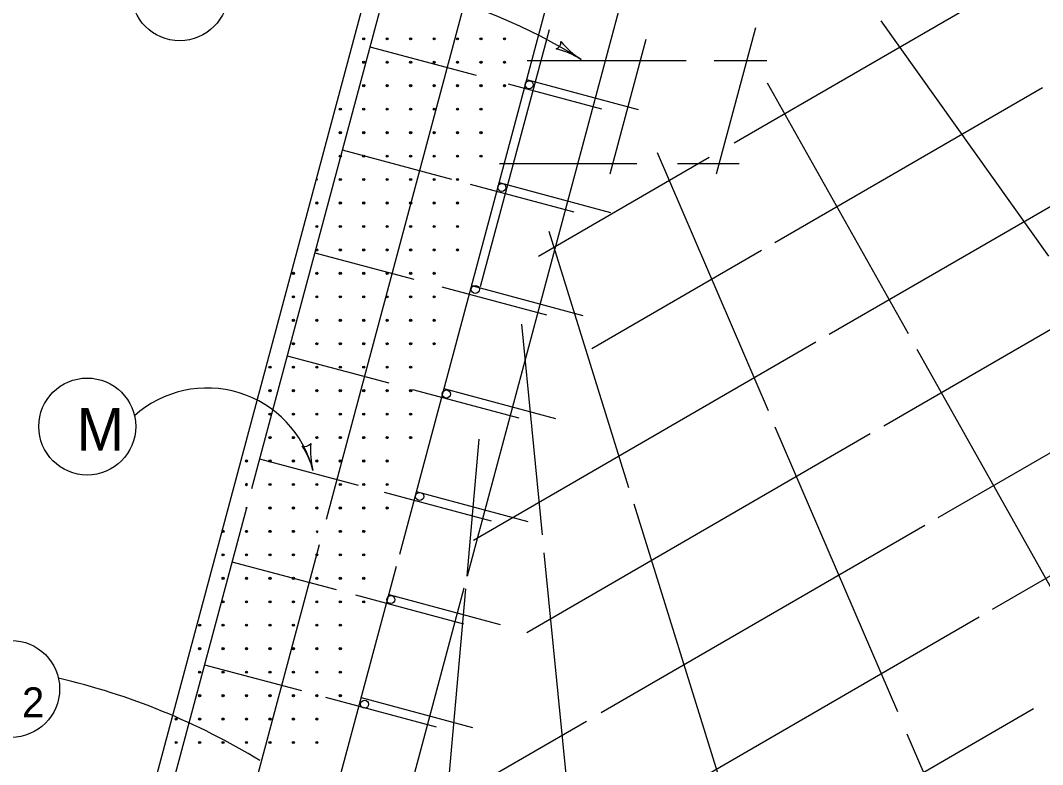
# Model space of a CAD drawing. Extents: x 1007 to 1035.5, y 1000.5 to 1021.5.
# Drawn here: x 1017.55 to 1022.346, y 1014.975 to 1018.465 of the extents above; entities that cross this region are included whole.
import ezdxf

# ---------------------------------------------------------------- set-up
doc = ezdxf.new("R2010")
doc.units = 0
doc.layers.add('Level 1', color=7, linetype='Continuous')

msp = doc.modelspace()

# ---------------------------------------------------------------- linework, layer by layer
at = {"layer": 'Level 1'}
for p, q in [((1019.571, 1020.0861), (1017.5996, 1012.7284)), ((1019.635, 1020.0028), (1018.6343, 1016.2678)), ((1019.9972, 1019.9057), (1018.9841, 1016.1246)), ((1020.3594, 1019.8086), (1019.3284, 1015.961)), ((1020.6813, 1019.7223), (1019.646, 1015.8583)), ((1020.8984, 1017.8905), (1022.0994, 1018.5853)), ((1022.375, 1017.3597), (1021.5881, 1018.4631)), ((1020.0308, 1018.4214), (1019.7076, 1017.2155)), ((1020.9991, 1018.4308), (1020.8151, 1017.7441)), ((1020.4843, 1018.3758), (1020.3151, 1017.7441)), ((1019.19, 1018.3413), (1019.6878, 1018.2079)), ((1019.9273, 1018.2767), (1020.6742, 1018.2767)), ((1020.8053, 1018.2767), (1021.0523, 1018.2767)), ((1019.839, 1018.1674), (1020.2765, 1018.0502)), ((1019.9253, 1018.1874), (1020.4484, 1018.0472)), ((1021.0531, 1018.1723), (1021.7148, 1016.9965)), ((1021.0899, 1017.4237), (1022.3453, 1018.1498)), ((1019.0606, 1017.8584), (1019.5734, 1017.721)), ((1019.9804, 1017.3595), (1020.7819, 1017.8232)), ((1020.5377, 1017.8448), (1021.0578, 1016.635)), ((1019.7978, 1017.7938), (1020.4422, 1017.7938)), ((1020.6338, 1017.7938), (1020.9228, 1017.7938)), ((1019.6607, 1017.6976), (1020.1471, 1017.5673)), ((1019.7958, 1017.7044), (1020.319, 1017.5643)), ((1021.3453, 1016.9937), (1022.5912, 1017.7144)), ((1020.0294, 1017.4762), (1020.4037, 1016.2752)), ((1018.9312, 1017.3754), (1019.3958, 1017.2509)), ((1020.2308, 1016.9268), (1021.0268, 1017.3872)), ((1021.6005, 1016.5638), (1022.837, 1017.279)), ((1019.5282, 1017.2154), (1020.0177, 1017.0843)), ((1019.6664, 1017.2215), (1020.1896, 1017.0813)), ((1019.9997, 1016.0529), (1019.902, 1017.0408)), ((1019.6759, 1016.0281), (1021.2821, 1016.9572)), ((1021.7564, 1016.9227), (1022.4509, 1015.6888)), ((1018.8018, 1016.8925), (1019.2789, 1016.7647)), ((1021.8558, 1016.1338), (1023.0828, 1016.8437)), ((1019.39, 1016.7348), (1019.8883, 1016.6013)), ((1019.5369, 1016.7385), (1020.0601, 1016.5983)), ((1021.0904, 1016.5593), (1021.6645, 1015.2239)), ((1019.6456, 1015.8581), (1019.7028, 1016.5018)), ((1019.9263, 1015.5953), (1021.5373, 1016.5273)), ((1018.6723, 1016.4095), (1019.1345, 1016.2857)), ((1022.1111, 1015.7038), (1023.3288, 1016.4082)), ((1019.2575, 1016.2527), (1019.7588, 1016.1183)), ((1019.4075, 1016.2556), (1019.9307, 1016.1153)), ((1020.4278, 1016.1978), (1020.8764, 1014.758)), ((1018.6088, 1016.1728), (1018.0967, 1014.2613)), ((1020.2747, 1015.2193), (1021.7927, 1016.0973)), ((1018.9521, 1016.0052), (1018.4614, 1014.1741)), ((1020.1691, 1014.3398), (1020.008, 1015.9687)), ((1018.5428, 1015.9266), (1019.0321, 1015.7955)), ((1019.3131, 1015.9036), (1018.8263, 1014.0868)), ((1019.1226, 1015.7713), (1019.6294, 1015.6354)), ((1019.6311, 1015.8027), (1019.1506, 1014.0093)), ((1019.2781, 1015.7726), (1019.8013, 1015.6324)), ((1019.474, 1013.9288), (1019.6403, 1015.7995)), ((1020.5224, 1014.7849), (1022.0479, 1015.6673)), ((1018.4134, 1015.4436), (1018.8683, 1015.3218)), ((1018.9818, 1015.2913), (1019.5001, 1015.1524)), ((1019.1487, 1015.2897), (1019.6718, 1015.1494)), ((1020.7702, 1014.3507), (1022.3032, 1015.2374)), ((1019.3352, 1014.6758), (1020.2056, 1015.1793)), ((1021.7093, 1015.1199), (1021.9859, 1014.4763))]:
    msp.add_line(p, q, dxfattribs=at)
for centre, radius in [((1018.2977, 1018.5972), 0.2274), ((1019.1611, 1018.3786), 0.005), ((1019.1611, 1018.3786), 0.0025), ((1019.2711, 1018.3786), 0.005), ((1019.2711, 1018.3786), 0.0025), ((1019.3811, 1018.3786), 0.005), ((1019.3811, 1018.3786), 0.0025), ((1019.4911, 1018.3786), 0.005), ((1019.4911, 1018.3786), 0.0025), ((1019.6011, 1018.3786), 0.005), ((1019.6011, 1018.3786), 0.0025), ((1019.7111, 1018.3786), 0.005), ((1019.7111, 1018.3786), 0.0025), ((1019.8211, 1018.3786), 0.005), ((1019.8211, 1018.3786), 0.0025), ((1019.1611, 1018.2686), 0.005), ((1019.1611, 1018.2686), 0.0025), ((1019.2711, 1018.2686), 0.005), ((1019.2711, 1018.2686), 0.0025), ((1019.3811, 1018.2686), 0.005), ((1019.3811, 1018.2686), 0.0025), ((1019.4911, 1018.2686), 0.005), ((1019.4911, 1018.2686), 0.0025), ((1019.6011, 1018.2686), 0.005), ((1019.6011, 1018.2686), 0.0025), ((1019.7111, 1018.2686), 0.005), ((1019.7111, 1018.2686), 0.0025), ((1019.8211, 1018.2686), 0.005), ((1019.8211, 1018.2686), 0.0025), ((1019.1611, 1018.1586), 0.005), ((1019.1611, 1018.1586), 0.0025), ((1019.2711, 1018.1586), 0.005), ((1019.2711, 1018.1586), 0.0025), ((1019.3811, 1018.1586), 0.005), ((1019.3811, 1018.1586), 0.0025), ((1019.4911, 1018.1586), 0.005), ((1019.4911, 1018.1586), 0.0025), ((1019.6011, 1018.1586), 0.005), ((1019.6011, 1018.1586), 0.0025), ((1019.7111, 1018.1586), 0.005), ((1019.7111, 1018.1586), 0.0025), ((1019.8211, 1018.1586), 0.005), ((1019.8211, 1018.1586), 0.0025), ((1019.9373, 1018.1633), 0.0189), ((1019.0511, 1018.0486), 0.005), ((1019.0511, 1018.0486), 0.0025), ((1019.1611, 1018.0486), 0.005), ((1019.1611, 1018.0486), 0.0025), ((1019.2711, 1018.0486), 0.005), ((1019.2711, 1018.0486), 0.0025), ((1019.3811, 1018.0486), 0.005), ((1019.3811, 1018.0486), 0.0025), ((1019.4911, 1018.0486), 0.005), ((1019.4911, 1018.0486), 0.0025), ((1019.6011, 1018.0486), 0.005), ((1019.6011, 1018.0486), 0.0025), ((1019.7111, 1018.0486), 0.005), ((1019.7111, 1018.0486), 0.0025), ((1019.0511, 1017.9386), 0.005), ((1019.0511, 1017.9386), 0.0025), ((1019.1611, 1017.9386), 0.005), ((1019.1611, 1017.9386), 0.0025), ((1019.2711, 1017.9386), 0.005), ((1019.2711, 1017.9386), 0.0025), ((1019.3811, 1017.9386), 0.005), ((1019.3811, 1017.9386), 0.0025), ((1019.4911, 1017.9386), 0.005), ((1019.4911, 1017.9386), 0.0025), ((1019.6011, 1017.9386), 0.005), ((1019.6011, 1017.9386), 0.0025), ((1019.7111, 1017.9386), 0.005), ((1019.7111, 1017.9386), 0.0025), ((1019.0511, 1017.8286), 0.005), ((1019.0511, 1017.8286), 0.0025), ((1019.1611, 1017.8286), 0.005), ((1019.1611, 1017.8286), 0.0025), ((1019.2711, 1017.8286), 0.005), ((1019.2711, 1017.8286), 0.0025), ((1019.3811, 1017.8286), 0.005), ((1019.3811, 1017.8286), 0.0025), ((1019.4911, 1017.8286), 0.005), ((1019.4911, 1017.8286), 0.0025), ((1019.6011, 1017.8286), 0.005), ((1019.6011, 1017.8286), 0.0025), ((1019.7111, 1017.8286), 0.005), ((1019.7111, 1017.8286), 0.0025), ((1018.9411, 1017.7186), 0.0025), ((1019.0511, 1017.7186), 0.005), ((1019.0511, 1017.7186), 0.0025), ((1019.1611, 1017.7186), 0.005), ((1019.1611, 1017.7186), 0.0025), ((1019.2711, 1017.7186), 0.005), ((1019.2711, 1017.7186), 0.0025), ((1019.3811, 1017.7186), 0.005), ((1019.3811, 1017.7186), 0.0025), ((1019.4911, 1017.7186), 0.005), ((1019.4911, 1017.7186), 0.0025), ((1019.6011, 1017.7186), 0.005), ((1019.6011, 1017.7186), 0.0025), ((1019.8091, 1017.6817), 0.0189), ((1018.9411, 1017.6086), 0.005), ((1018.9411, 1017.6086), 0.0025), ((1019.0511, 1017.6086), 0.005), ((1019.0511, 1017.6086), 0.0025), ((1019.1611, 1017.6086), 0.005), ((1019.1611, 1017.6086), 0.0025), ((1019.2711, 1017.6086), 0.005), ((1019.2711, 1017.6086), 0.0025), ((1019.3811, 1017.6086), 0.005), ((1019.3811, 1017.6086), 0.0025), ((1019.4911, 1017.6086), 0.005), ((1019.4911, 1017.6086), 0.0025), ((1019.6011, 1017.6086), 0.005), ((1019.6011, 1017.6086), 0.0025), ((1018.9411, 1017.4986), 0.005), ((1018.9411, 1017.4986), 0.0025), ((1019.0511, 1017.4986), 0.005), ((1019.0511, 1017.4986), 0.0025), ((1019.1611, 1017.4986), 0.005), ((1019.1611, 1017.4986), 0.0025), ((1019.2711, 1017.4986), 0.005), ((1019.2711, 1017.4986), 0.0025), ((1019.3811, 1017.4986), 0.005), ((1019.3811, 1017.4986), 0.0025), ((1019.4911, 1017.4986), 0.005), ((1019.4911, 1017.4986), 0.0025), ((1019.6011, 1017.4986), 0.005), ((1019.6011, 1017.4986), 0.0025), ((1018.9411, 1017.3886), 0.005), ((1018.9411, 1017.3886), 0.0025), ((1019.0511, 1017.3886), 0.005), ((1019.0511, 1017.3886), 0.0025), ((1019.1611, 1017.3886), 0.005), ((1019.1611, 1017.3886), 0.0025), ((1019.2711, 1017.3886), 0.005), ((1019.2711, 1017.3886), 0.0025), ((1019.3811, 1017.3886), 0.005), ((1019.3811, 1017.3886), 0.0025), ((1019.4911, 1017.3886), 0.005), ((1019.4911, 1017.3886), 0.0025), ((1019.6011, 1017.3886), 0.005), ((1019.6011, 1017.3886), 0.0025), ((1018.8311, 1017.2786), 0.005), ((1018.8311, 1017.2786), 0.0025), ((1018.9411, 1017.2786), 0.005), ((1018.9411, 1017.2786), 0.0025), ((1019.0511, 1017.2786), 0.005), ((1019.0511, 1017.2786), 0.0025), ((1019.1611, 1017.2786), 0.005), ((1019.1611, 1017.2786), 0.0025), ((1019.2711, 1017.2786), 0.005), ((1019.2711, 1017.2786), 0.0025), ((1019.3811, 1017.2786), 0.005), ((1019.3811, 1017.2786), 0.0025), ((1019.4911, 1017.2786), 0.005), ((1019.4911, 1017.2786), 0.0025), ((1019.6847, 1017.2034), 0.0189), ((1018.8311, 1017.1686), 0.005), ((1018.8311, 1017.1686), 0.0025), ((1018.9411, 1017.1686), 0.005), ((1018.9411, 1017.1686), 0.0025), ((1019.0511, 1017.1686), 0.005), ((1019.0511, 1017.1686), 0.0025), ((1019.1611, 1017.1686), 0.005), ((1019.1611, 1017.1686), 0.0025), ((1019.2711, 1017.1686), 0.005), ((1019.2711, 1017.1686), 0.0025), ((1019.3811, 1017.1686), 0.005), ((1019.3811, 1017.1686), 0.0025), ((1019.4911, 1017.1686), 0.005), ((1019.4911, 1017.1686), 0.0025), ((1018.8311, 1017.0586), 0.005), ((1018.8311, 1017.0586), 0.0025), ((1018.9411, 1017.0586), 0.005), ((1018.9411, 1017.0586), 0.0025), ((1019.0511, 1017.0586), 0.005), ((1019.0511, 1017.0586), 0.0025), ((1019.1611, 1017.0586), 0.005), ((1019.1611, 1017.0586), 0.0025), ((1019.2711, 1017.0586), 0.005), ((1019.2711, 1017.0586), 0.0025), ((1019.3811, 1017.0586), 0.005), ((1019.3811, 1017.0586), 0.0025), ((1019.4911, 1017.0586), 0.005), ((1019.4911, 1017.0586), 0.0025), ((1018.8311, 1016.9486), 0.005), ((1018.8311, 1016.9486), 0.0025), ((1018.9411, 1016.9486), 0.005), ((1018.9411, 1016.9486), 0.0025), ((1019.0511, 1016.9486), 0.005), ((1019.0511, 1016.9486), 0.0025), ((1019.1611, 1016.9486), 0.005), ((1019.1611, 1016.9486), 0.0025), ((1019.2711, 1016.9486), 0.005), ((1019.2711, 1016.9486), 0.0025), ((1019.3811, 1016.9486), 0.005), ((1019.3811, 1016.9486), 0.0025), ((1019.4911, 1016.9486), 0.005), ((1019.4911, 1016.9486), 0.0025), ((1018.7211, 1016.8386), 0.005), ((1018.7211, 1016.8386), 0.0025), ((1018.8311, 1016.8386), 0.005), ((1018.8311, 1016.8386), 0.0025), ((1018.9411, 1016.8386), 0.005), ((1018.9411, 1016.8386), 0.0025), ((1019.0511, 1016.8386), 0.005), ((1019.0511, 1016.8386), 0.0025), ((1019.1611, 1016.8386), 0.005), ((1019.1611, 1016.8386), 0.0025), ((1019.2711, 1016.8386), 0.005), ((1019.2711, 1016.8386), 0.0025), ((1019.3811, 1016.8386), 0.005), ((1019.3811, 1016.8386), 0.0025), ((1017.8638, 1016.5605), 0.2274), ((1018.7211, 1016.7286), 0.005), ((1018.7211, 1016.7286), 0.0025), ((1018.8311, 1016.7286), 0.005), ((1018.8311, 1016.7286), 0.0025), ((1018.9411, 1016.7286), 0.005), ((1018.9411, 1016.7286), 0.0025), ((1019.0511, 1016.7286), 0.005), ((1019.0511, 1016.7286), 0.0025), ((1019.1611, 1016.7286), 0.005), ((1019.1611, 1016.7286), 0.0025), ((1019.2711, 1016.7286), 0.005), ((1019.2711, 1016.7286), 0.0025), ((1019.3811, 1016.7286), 0.005), ((1019.3811, 1016.7286), 0.0025), ((1019.5486, 1016.7129), 0.0189), ((1018.7211, 1016.6186), 0.005), ((1018.8311, 1016.6186), 0.005), ((1018.9411, 1016.6186), 0.005), ((1019.0511, 1016.6186), 0.005), ((1019.1611, 1016.6186), 0.005), ((1019.2711, 1016.6186), 0.005), ((1019.3811, 1016.6186), 0.005), ((1018.7211, 1016.6186), 0.0025), ((1018.8311, 1016.6186), 0.0025), ((1018.9411, 1016.6186), 0.0025), ((1019.0511, 1016.6186), 0.0025), ((1019.1611, 1016.6186), 0.0025), ((1019.2711, 1016.6186), 0.0025), ((1019.3811, 1016.6186), 0.0025), ((1018.7211, 1016.5086), 0.005), ((1018.7211, 1016.5086), 0.0025), ((1018.8311, 1016.5086), 0.005), ((1018.8311, 1016.5086), 0.0025), ((1018.9411, 1016.5086), 0.005), ((1018.9411, 1016.5086), 0.0025), ((1019.0511, 1016.5086), 0.005), ((1019.0511, 1016.5086), 0.0025), ((1019.1611, 1016.5086), 0.005), ((1019.1611, 1016.5086), 0.0025), ((1019.2711, 1016.5086), 0.005), ((1019.2711, 1016.5086), 0.0025), ((1019.3811, 1016.5086), 0.005), ((1019.3811, 1016.5086), 0.0025), ((1018.6111, 1016.3986), 0.005), ((1018.6111, 1016.3986), 0.0025), ((1018.7211, 1016.3986), 0.005), ((1018.7211, 1016.3986), 0.0025), ((1018.8311, 1016.3986), 0.005), ((1018.8311, 1016.3986), 0.0025), ((1018.9411, 1016.3986), 0.005), ((1018.9411, 1016.3986), 0.0025), ((1019.0511, 1016.3986), 0.005), ((1019.0511, 1016.3986), 0.0025), ((1019.1611, 1016.3986), 0.005), ((1019.1611, 1016.3986), 0.0025), ((1019.2711, 1016.3986), 0.005), ((1019.2711, 1016.3986), 0.0025), ((1018.6111, 1016.2886), 0.0025), ((1018.7211, 1016.2886), 0.005), ((1018.7211, 1016.2886), 0.0025), ((1018.8311, 1016.2886), 0.005), ((1018.8311, 1016.2886), 0.0025), ((1018.9411, 1016.2886), 0.005), ((1018.9411, 1016.2886), 0.0025), ((1019.0511, 1016.2886), 0.005), ((1019.0511, 1016.2886), 0.0025), ((1019.1611, 1016.2886), 0.005), ((1019.1611, 1016.2886), 0.0025), ((1019.2711, 1016.2886), 0.005), ((1019.2711, 1016.2886), 0.0025), ((1019.4235, 1016.2326), 0.0189), ((1018.6111, 1016.1786), 0.0025), ((1018.7211, 1016.1786), 0.005), ((1018.7211, 1016.1786), 0.0025), ((1018.8311, 1016.1786), 0.005), ((1018.8311, 1016.1786), 0.0025), ((1018.9411, 1016.1786), 0.005), ((1018.9411, 1016.1786), 0.0025), ((1019.0511, 1016.1786), 0.005), ((1019.0511, 1016.1786), 0.0025), ((1019.1611, 1016.1786), 0.005), ((1019.1611, 1016.1786), 0.0025), ((1019.2711, 1016.1786), 0.005), ((1019.2711, 1016.1786), 0.0025), ((1018.5011, 1016.0686), 0.005), ((1018.5011, 1016.0686), 0.0025), ((1018.6111, 1016.0686), 0.005), ((1018.6111, 1016.0686), 0.0025), ((1018.7211, 1016.0686), 0.005), ((1018.7211, 1016.0686), 0.0025), ((1018.8311, 1016.0686), 0.005), ((1018.8311, 1016.0686), 0.0025), ((1018.9411, 1016.0686), 0.0025), ((1019.0511, 1016.0686), 0.005), ((1019.0511, 1016.0686), 0.0025), ((1019.1611, 1016.0686), 0.005), ((1019.1611, 1016.0686), 0.0025), ((1018.5011, 1015.9586), 0.005), ((1018.5011, 1015.9586), 0.0025), ((1018.6111, 1015.9586), 0.005), ((1018.6111, 1015.9586), 0.0025), ((1018.7211, 1015.9586), 0.005), ((1018.7211, 1015.9586), 0.0025), ((1018.8311, 1015.9586), 0.005), ((1018.8311, 1015.9586), 0.0025), ((1018.9411, 1015.9586), 0.005), ((1018.9411, 1015.9586), 0.0025), ((1019.0511, 1015.9586), 0.005), ((1019.0511, 1015.9586), 0.0025), ((1019.1611, 1015.9586), 0.005), ((1019.1611, 1015.9586), 0.0025), ((1018.5011, 1015.8486), 0.005), ((1018.5011, 1015.8486), 0.0025), ((1018.6111, 1015.8486), 0.005), ((1018.6111, 1015.8486), 0.0025), ((1018.7211, 1015.8486), 0.005), ((1018.7211, 1015.8486), 0.0025), ((1018.8311, 1015.8486), 0.005), ((1018.8311, 1015.8486), 0.0025), ((1018.9411, 1015.8486), 0.005), ((1018.9411, 1015.8486), 0.0025), ((1019.0511, 1015.8486), 0.005), ((1019.0511, 1015.8486), 0.0025), ((1019.1611, 1015.8486), 0.005), ((1019.1611, 1015.8486), 0.0025), ((1019.2879, 1015.7488), 0.0189), ((1018.5011, 1015.7386), 0.005), ((1018.5011, 1015.7386), 0.0025), ((1018.6111, 1015.7386), 0.005), ((1018.6111, 1015.7386), 0.0025), ((1018.7211, 1015.7386), 0.005), ((1018.7211, 1015.7386), 0.0025), ((1018.8311, 1015.7386), 0.005), ((1018.8311, 1015.7386), 0.0025), ((1018.9411, 1015.7386), 0.005), ((1018.9411, 1015.7386), 0.0025), ((1019.0511, 1015.7386), 0.005), ((1019.0511, 1015.7386), 0.0025), ((1019.1611, 1015.7386), 0.005), ((1019.1611, 1015.7386), 0.0025), ((1018.3911, 1015.6286), 0.005), ((1018.3911, 1015.6286), 0.0025), ((1018.5011, 1015.6286), 0.005), ((1018.5011, 1015.6286), 0.0025), ((1018.6111, 1015.6286), 0.005), ((1018.6111, 1015.6286), 0.0025), ((1018.7211, 1015.6286), 0.005), ((1018.7211, 1015.6286), 0.0025), ((1018.8311, 1015.6286), 0.005), ((1018.8311, 1015.6286), 0.0025), ((1018.9411, 1015.6286), 0.005), ((1018.9411, 1015.6286), 0.0025), ((1019.0511, 1015.6286), 0.005), ((1019.0511, 1015.6286), 0.0025), ((1017.5068, 1015.33), 0.2274), ((1018.3911, 1015.5186), 0.005), ((1018.3911, 1015.5186), 0.0025), ((1018.5011, 1015.5186), 0.005), ((1018.5011, 1015.5186), 0.0025), ((1018.6111, 1015.5186), 0.005), ((1018.6111, 1015.5186), 0.0025), ((1018.7211, 1015.5186), 0.005), ((1018.7211, 1015.5186), 0.0025), ((1018.8311, 1015.5186), 0.005), ((1018.8311, 1015.5186), 0.0025), ((1018.9411, 1015.5186), 0.005), ((1018.9411, 1015.5186), 0.0025), ((1019.0511, 1015.5186), 0.005), ((1019.0511, 1015.5186), 0.0025), ((1018.3911, 1015.4086), 0.005), ((1018.3911, 1015.4086), 0.0025), ((1018.5011, 1015.4086), 0.005), ((1018.5011, 1015.4086), 0.0025), ((1018.6111, 1015.4086), 0.005), ((1018.6111, 1015.4086), 0.0025), ((1018.7211, 1015.4086), 0.005), ((1018.7211, 1015.4086), 0.0025), ((1018.8311, 1015.4086), 0.005), ((1018.8311, 1015.4086), 0.0025), ((1018.9411, 1015.4086), 0.005), ((1018.9411, 1015.4086), 0.0025), ((1019.0511, 1015.4086), 0.005), ((1019.0511, 1015.4086), 0.0025), ((1018.3911, 1015.2986), 0.005), ((1018.3911, 1015.2986), 0.0025), ((1018.5011, 1015.2986), 0.005), ((1018.5011, 1015.2986), 0.0025), ((1018.6111, 1015.2986), 0.005), ((1018.6111, 1015.2986), 0.0025), ((1018.7211, 1015.2986), 0.005), ((1018.7211, 1015.2986), 0.0025), ((1018.8311, 1015.2986), 0.005), ((1018.8311, 1015.2986), 0.0025), ((1018.9411, 1015.2986), 0.005), ((1018.9411, 1015.2986), 0.0025), ((1019.0511, 1015.2986), 0.005), ((1019.0511, 1015.2986), 0.0025), ((1019.165, 1015.2582), 0.0189), ((1018.2811, 1015.1886), 0.005), ((1018.2811, 1015.1886), 0.0025), ((1018.3911, 1015.1886), 0.005), ((1018.3911, 1015.1886), 0.0025), ((1018.5011, 1015.1886), 0.005), ((1018.5011, 1015.1886), 0.0025), ((1018.6111, 1015.1886), 0.005), ((1018.6111, 1015.1886), 0.0025), ((1018.7211, 1015.1886), 0.005), ((1018.7211, 1015.1886), 0.0025), ((1018.8311, 1015.1886), 0.005), ((1018.8311, 1015.1886), 0.0025), ((1018.9411, 1015.1886), 0.005), ((1018.9411, 1015.1886), 0.0025), ((1018.2811, 1015.0786), 0.005), ((1018.2811, 1015.0786), 0.0025), ((1018.3911, 1015.0786), 0.005), ((1018.3911, 1015.0786), 0.0025), ((1018.5011, 1015.0786), 0.005), ((1018.5011, 1015.0786), 0.0025), ((1018.6111, 1015.0786), 0.005), ((1018.6111, 1015.0786), 0.0025), ((1018.7211, 1015.0786), 0.005), ((1018.7211, 1015.0786), 0.0025), ((1018.8311, 1015.0786), 0.005), ((1018.8311, 1015.0786), 0.0025), ((1018.9411, 1015.0786), 0.005), ((1018.9411, 1015.0786), 0.0025)]:
    msp.add_circle(centre, radius, dxfattribs=at)
for centre, radius, start, end in [((1018.8445, 1016.1695), 2.4995, 57.691, 97.4724), ((1020.0548, 1018.3615), 0.0313, 286.4656, 8.5823), ((1020.3894, 1018.6124), 0.3909, 219.0382, 237.6849), ((1019.9715, 1017.9516), 0.3909, 57.691, 76.3598), ((1019.9715, 1017.9516), 0.3909, 57.6788, 57.691), ((1018.4265, 1016.2291), 0.512, 14.1518, 131.7437), ((1018.8866, 1016.4984), 0.0313, 242.9264, 325.0431), ((1019.302, 1016.4498), 0.3909, 175.499, 194.1457), ((1018.5438, 1016.2587), 0.3909, 14.1518, 32.8206), ((1018.5438, 1016.2587), 0.3909, 14.1396, 14.1518), ((1018.6111, 1016.2886), 0.005, 276.3625, 258.9345), ((1018.6111, 1016.1786), 0.005, 234.8326, 260.1775), ((1018.9411, 1016.0686), 0.005, 267.1924, 23.9077), ((1016.9891, 1012.2229), 3.2431, 58.6976, 76.8213)]:
    msp.add_arc(centre, radius, start, end, dxfattribs=at)

# ---------------------------------------------------------------- texts
for s, height, p in [('M', 0.2, (1017.814, 1016.4478)), ('2', 0.14, (1017.558, 1015.1973))]:
    msp.add_text(s, height=height, dxfattribs=at).set_placement(p)

doc.saveas('drawing.dxf')
